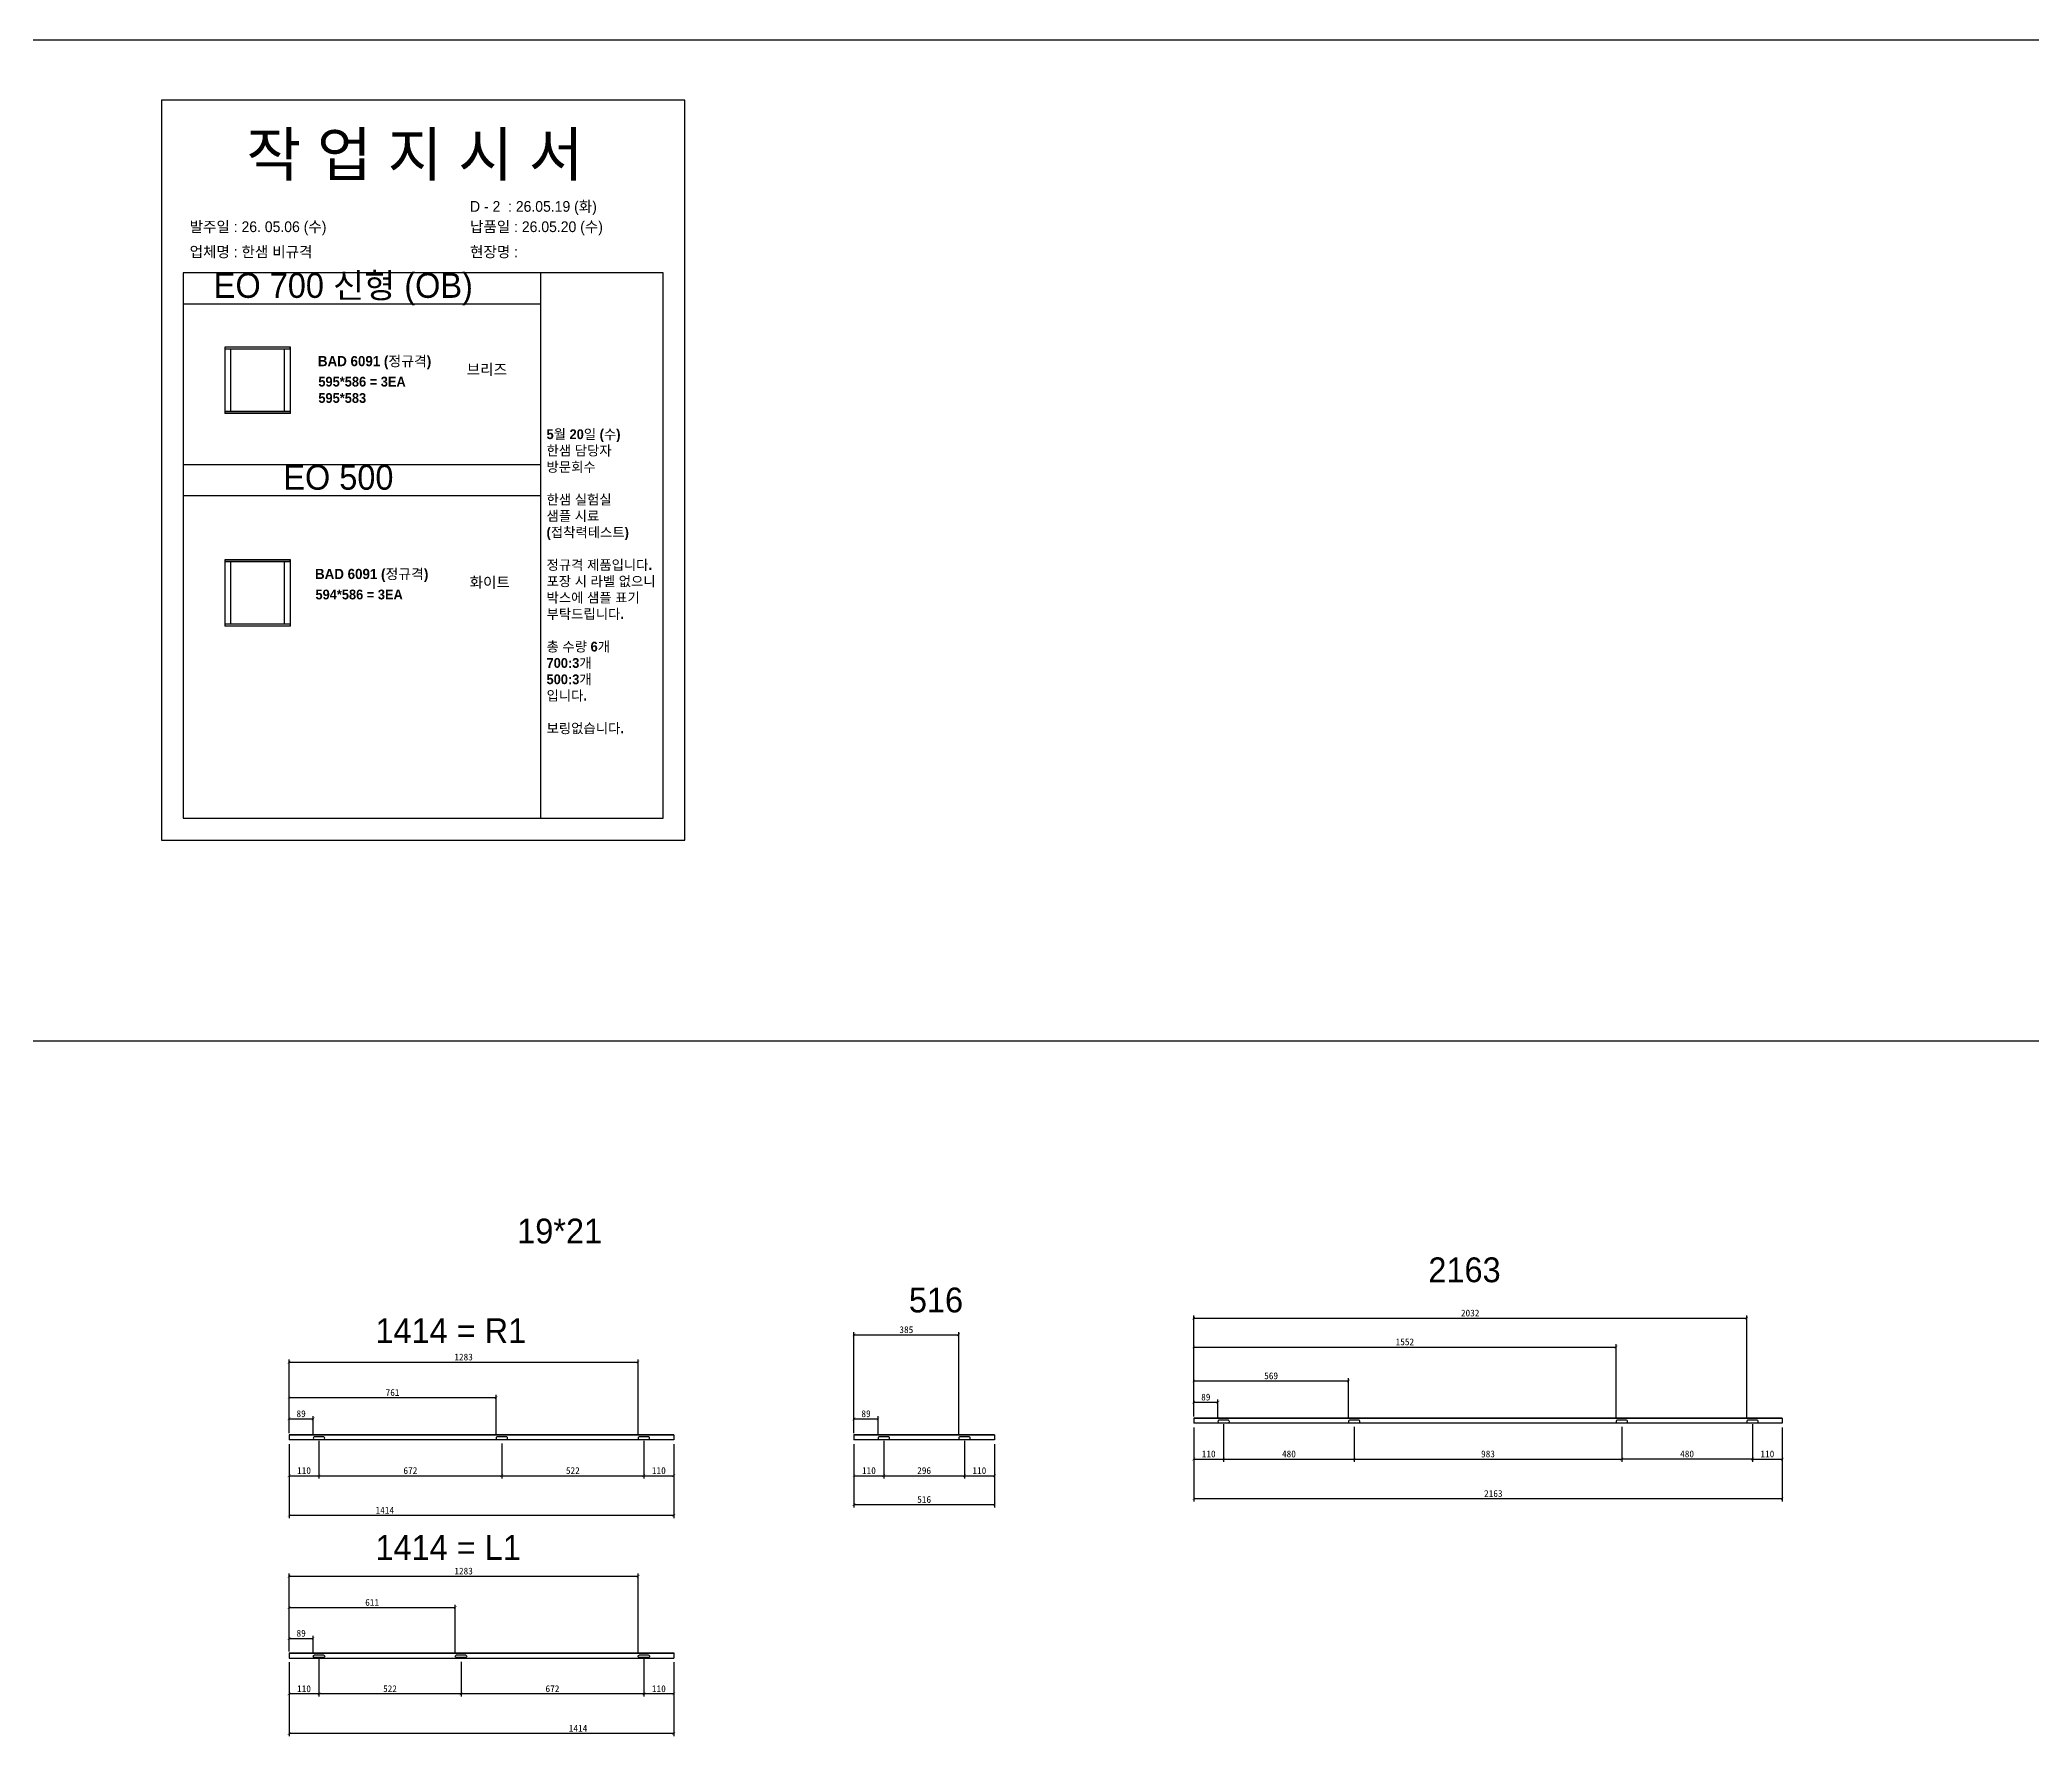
# Model space of a CAD drawing. Header units: millimetres. Extents: x -44117 to 256353, y -2095463 to 65325.
# Drawn here: x 115295 to 122615, y -923433 to -917198 of the extents above; entities that cross this region are included whole.
import ezdxf

# ---------------------------------------------------------------- set-up
doc = ezdxf.new("R2010")
doc.units = ezdxf.units.MM
doc.header["$LTSCALE"] = 10
doc.styles.add('MtX_Gulim', font='')
doc.styles.get('MtX_Gulim').set_extended_font_data('Gulim', bold=True)
doc.dimstyles.new('ISO-25', dxfattribs={"dimtxt": 2.5, "dimasz": 2.5, "dimexe": 1, "dimexo": 1, "dimtad": 1, "dimtxsty": 'Standard', "dimblk": 'ARCHTICK', "dimcen": 2.5, "dimadec": 0, "dimazin": 0, "dimtfac": 1, "dimtmove": 0, "dimatfit": 3, "dimfxl": 0, "dimarcsym": 0})

# ---------------------------------------------------------------- blocks, each defined once
blk = doc.blocks.new('_ArchTick')
at = {"color": 0, "linetype": 'ByBlock', "const_width": 0.15}
blk.add_lwpolyline([(-0.5, -0.5), (0.5, 0.5)], dxfattribs=at)
blk = doc.blocks.new('*D6097')
at = {"color": 0, "lineweight": -2}
for p, q in [((116210.2, -922359.4), (116210.2, -922631.5)), ((117624.2, -922359.4), (117624.2, -922631.5)), ((116210.2, -922621.5), (117624.2, -922621.5))]:
    blk.add_line(p, q, dxfattribs=at)
at = {"layer": 'Defpoints', "color": 0}
for p in [(116210.2, -922344.4), (117624.2, -922344.4), (117624.2, -922621.5)]:
    blk.add_point(p, dxfattribs=at)
at = {"color": 0, "lineweight": -2, "xscale": 10, "yscale": 10, "zscale": 10, "rotation": 180}
blk.add_blockref('_ArchTick', (116210.2, -922621.5), dxfattribs=at)
at = {"color": 0, "lineweight": -2, "xscale": 10, "yscale": 10, "zscale": 10}
blk.add_blockref('_ArchTick', (117624.2, -922621.5), dxfattribs=at)
at = {"color": 0, "insert": (116562.2, -922602.8), "char_height": 25, "attachment_point": 5}
blk.add_mtext('1414', dxfattribs=at)
blk = doc.blocks.new('*D6098')
at = {"color": 0, "lineweight": -2}
for p, q in [((116210.2, -922359.4), (116210.2, -922486)), ((116320.2, -922348), (116320.2, -922486)), ((116210.2, -922476), (116320.2, -922476))]:
    blk.add_line(p, q, dxfattribs=at)
at = {"layer": 'Defpoints', "color": 0}
for p in [(116210.2, -922344.4), (116320.2, -922333), (116320.2, -922476)]:
    blk.add_point(p, dxfattribs=at)
at = {"color": 0, "lineweight": -2, "xscale": 10, "yscale": 10, "zscale": 10, "rotation": 180}
blk.add_blockref('_ArchTick', (116210.2, -922476), dxfattribs=at)
at = {"color": 0, "lineweight": -2, "xscale": 10, "yscale": 10, "zscale": 10}
blk.add_blockref('_ArchTick', (116320.2, -922476), dxfattribs=at)
at = {"color": 0, "insert": (116265.2, -922457.2), "char_height": 25, "attachment_point": 5}
blk.add_mtext('110', dxfattribs=at)
blk = doc.blocks.new('*D6099')
at = {"color": 0, "lineweight": -2}
for p, q in [((117514.2, -922348), (117514.2, -922486)), ((117624.2, -922359.4), (117624.2, -922486)), ((117514.2, -922476), (117624.2, -922476))]:
    blk.add_line(p, q, dxfattribs=at)
at = {"layer": 'Defpoints', "color": 0}
for p in [(117514.2, -922333), (117624.2, -922344.4), (117624.2, -922476)]:
    blk.add_point(p, dxfattribs=at)
at = {"color": 0, "lineweight": -2, "xscale": 10, "yscale": 10, "zscale": 10, "rotation": 180}
blk.add_blockref('_ArchTick', (117514.2, -922476), dxfattribs=at)
at = {"color": 0, "lineweight": -2, "xscale": 10, "yscale": 10, "zscale": 10}
blk.add_blockref('_ArchTick', (117624.2, -922476), dxfattribs=at)
at = {"color": 0, "insert": (117569.2, -922457.2), "char_height": 25, "attachment_point": 5}
blk.add_mtext('110', dxfattribs=at)
blk = doc.blocks.new('*D6100')
at = {"color": 0, "lineweight": -2}
for p, q in [((116320.2, -922358), (116320.2, -922486)), ((116992.2, -922358), (116992.2, -922486)), ((116320.2, -922476), (116992.2, -922476))]:
    blk.add_line(p, q, dxfattribs=at)
at = {"layer": 'Defpoints', "color": 0}
for p in [(116320.2, -922343), (116992.2, -922343), (116992.2, -922476)]:
    blk.add_point(p, dxfattribs=at)
at = {"color": 0, "lineweight": -2, "xscale": 10, "yscale": 10, "zscale": 10, "rotation": 180}
blk.add_blockref('_ArchTick', (116320.2, -922476), dxfattribs=at)
at = {"color": 0, "lineweight": -2, "xscale": 10, "yscale": 10, "zscale": 10}
blk.add_blockref('_ArchTick', (116992.2, -922476), dxfattribs=at)
at = {"color": 0, "insert": (116656.2, -922457.2), "char_height": 25, "attachment_point": 5}
blk.add_mtext('672', dxfattribs=at)
blk = doc.blocks.new('*D6101')
at = {"color": 0, "lineweight": -2}
for p, q in [((116210.2, -922311.8), (116210.2, -922257.1)), ((116210.2, -922267.1), (116299.2, -922267.1)), ((116299.2, -922323), (116299.2, -922257.1))]:
    blk.add_line(p, q, dxfattribs=at)
at = {"layer": 'Defpoints', "color": 0}
for p in [(116299.2, -922267.1), (116210.2, -922326.8), (116299.2, -922338)]:
    blk.add_point(p, dxfattribs=at)
at = {"color": 0, "lineweight": -2, "xscale": 10, "yscale": 10, "zscale": 10, "rotation": 180}
blk.add_blockref('_ArchTick', (116210.2, -922267.1), dxfattribs=at)
at = {"color": 0, "lineweight": -2, "xscale": 10, "yscale": 10, "zscale": 10}
blk.add_blockref('_ArchTick', (116299.2, -922267.1), dxfattribs=at)
at = {"color": 0, "insert": (116254.7, -922248.3), "char_height": 25, "attachment_point": 5}
blk.add_mtext('89', dxfattribs=at)
blk = doc.blocks.new('*D6102')
at = {"color": 0, "lineweight": -2}
for p, q in [((116210.2, -922311.8), (116210.2, -922178.9)), ((116210.2, -922188.9), (116971.2, -922188.9)), ((116971.2, -922323), (116971.2, -922178.9))]:
    blk.add_line(p, q, dxfattribs=at)
at = {"layer": 'Defpoints', "color": 0}
for p in [(116971.2, -922188.9), (116210.2, -922326.8), (116971.2, -922338)]:
    blk.add_point(p, dxfattribs=at)
at = {"color": 0, "lineweight": -2, "xscale": 10, "yscale": 10, "zscale": 10, "rotation": 180}
blk.add_blockref('_ArchTick', (116210.2, -922188.9), dxfattribs=at)
at = {"color": 0, "lineweight": -2, "xscale": 10, "yscale": 10, "zscale": 10}
blk.add_blockref('_ArchTick', (116971.2, -922188.9), dxfattribs=at)
at = {"color": 0, "insert": (116590.7, -922170.1), "char_height": 25, "attachment_point": 5}
blk.add_mtext('761', dxfattribs=at)
blk = doc.blocks.new('*D6103')
at = {"color": 0, "lineweight": -2}
for p, q in [((116210.2, -922319.9), (116210.2, -922048.7)), ((116210.2, -922058.7), (117493.2, -922058.7)), ((117493.2, -922323), (117493.2, -922048.7))]:
    blk.add_line(p, q, dxfattribs=at)
at = {"layer": 'Defpoints', "color": 0}
for p in [(117493.2, -922058.7), (116210.2, -922334.9), (117493.2, -922338)]:
    blk.add_point(p, dxfattribs=at)
at = {"color": 0, "lineweight": -2, "xscale": 10, "yscale": 10, "zscale": 10, "rotation": 180}
blk.add_blockref('_ArchTick', (116210.2, -922058.7), dxfattribs=at)
at = {"color": 0, "lineweight": -2, "xscale": 10, "yscale": 10, "zscale": 10}
blk.add_blockref('_ArchTick', (117493.2, -922058.7), dxfattribs=at)
at = {"color": 0, "insert": (116851.7, -922039.9), "char_height": 25, "attachment_point": 5}
blk.add_mtext('1283', dxfattribs=at)
blk = doc.blocks.new('*D6104')
at = {"color": 0, "lineweight": -2}
for p, q in [((116992.2, -922358), (116992.2, -922486)), ((117514.2, -922358), (117514.2, -922486)), ((116992.2, -922476), (117514.2, -922476))]:
    blk.add_line(p, q, dxfattribs=at)
at = {"layer": 'Defpoints', "color": 0}
for p in [(116992.2, -922343), (117514.2, -922343), (117514.2, -922476)]:
    blk.add_point(p, dxfattribs=at)
at = {"color": 0, "lineweight": -2, "xscale": 10, "yscale": 10, "zscale": 10, "rotation": 180}
blk.add_blockref('_ArchTick', (116992.2, -922476), dxfattribs=at)
at = {"color": 0, "lineweight": -2, "xscale": 10, "yscale": 10, "zscale": 10}
blk.add_blockref('_ArchTick', (117514.2, -922476), dxfattribs=at)
at = {"color": 0, "insert": (117253.2, -922457.2), "char_height": 25, "attachment_point": 5}
blk.add_mtext('522', dxfattribs=at)
blk = doc.blocks.new('*D6105')
at = {"color": 0, "lineweight": -2}
for p, q in [((116210.2, -923161.1), (116210.2, -923433.3)), ((117624.2, -923161.1), (117624.2, -923433.3)), ((117624.2, -923423.3), (116210.2, -923423.3))]:
    blk.add_line(p, q, dxfattribs=at)
at = {"layer": 'Defpoints', "color": 0}
for p in [(116210.2, -923146.1), (117624.2, -923146.1), (116210.2, -923423.3)]:
    blk.add_point(p, dxfattribs=at)
at = {"color": 0, "lineweight": -2, "xscale": 10, "yscale": 10, "zscale": 10, "rotation": 180}
blk.add_blockref('_ArchTick', (116210.2, -923423.3), dxfattribs=at)
at = {"color": 0, "lineweight": -2, "xscale": 10, "yscale": 10, "zscale": 10}
blk.add_blockref('_ArchTick', (117624.2, -923423.3), dxfattribs=at)
at = {"color": 0, "insert": (117272.2, -923404.5), "char_height": 25, "attachment_point": 5}
blk.add_mtext('1414', dxfattribs=at)
blk = doc.blocks.new('*D6106')
at = {"color": 0, "lineweight": -2}
for p, q in [((117514.2, -923149.7), (117514.2, -923287.7)), ((117624.2, -923161.1), (117624.2, -923287.7)), ((117624.2, -923277.7), (117514.2, -923277.7))]:
    blk.add_line(p, q, dxfattribs=at)
at = {"layer": 'Defpoints', "color": 0}
for p in [(117514.2, -923134.7), (117624.2, -923146.1), (117514.2, -923277.7)]:
    blk.add_point(p, dxfattribs=at)
at = {"color": 0, "lineweight": -2, "xscale": 10, "yscale": 10, "zscale": 10, "rotation": 180}
blk.add_blockref('_ArchTick', (117514.2, -923277.7), dxfattribs=at)
at = {"color": 0, "lineweight": -2, "xscale": 10, "yscale": 10, "zscale": 10}
blk.add_blockref('_ArchTick', (117624.2, -923277.7), dxfattribs=at)
at = {"color": 0, "insert": (117569.2, -923259), "char_height": 25, "attachment_point": 5}
blk.add_mtext('110', dxfattribs=at)
blk = doc.blocks.new('*D6107')
at = {"color": 0, "lineweight": -2}
for p, q in [((116210.2, -923161.1), (116210.2, -923287.7)), ((116320.2, -923149.7), (116320.2, -923287.7)), ((116320.2, -923277.7), (116210.2, -923277.7))]:
    blk.add_line(p, q, dxfattribs=at)
at = {"layer": 'Defpoints', "color": 0}
for p in [(116210.2, -923146.1), (116320.2, -923134.7), (116210.2, -923277.7)]:
    blk.add_point(p, dxfattribs=at)
at = {"color": 0, "lineweight": -2, "xscale": 10, "yscale": 10, "zscale": 10, "rotation": 180}
blk.add_blockref('_ArchTick', (116210.2, -923277.7), dxfattribs=at)
at = {"color": 0, "lineweight": -2, "xscale": 10, "yscale": 10, "zscale": 10}
blk.add_blockref('_ArchTick', (116320.2, -923277.7), dxfattribs=at)
at = {"color": 0, "insert": (116265.2, -923259), "char_height": 25, "attachment_point": 5}
blk.add_mtext('110', dxfattribs=at)
blk = doc.blocks.new('*D6108')
at = {"color": 0, "lineweight": -2}
for p, q in [((116842.2, -923159.7), (116842.2, -923287.7)), ((117514.2, -923159.7), (117514.2, -923287.7)), ((117514.2, -923277.7), (116842.2, -923277.7))]:
    blk.add_line(p, q, dxfattribs=at)
at = {"layer": 'Defpoints', "color": 0}
for p in [(116842.2, -923144.7), (117514.2, -923144.7), (116842.2, -923277.7)]:
    blk.add_point(p, dxfattribs=at)
at = {"color": 0, "lineweight": -2, "xscale": 10, "yscale": 10, "zscale": 10, "rotation": 180}
blk.add_blockref('_ArchTick', (116842.2, -923277.7), dxfattribs=at)
at = {"color": 0, "lineweight": -2, "xscale": 10, "yscale": 10, "zscale": 10}
blk.add_blockref('_ArchTick', (117514.2, -923277.7), dxfattribs=at)
at = {"color": 0, "insert": (117178.2, -923259), "char_height": 25, "attachment_point": 5}
blk.add_mtext('672', dxfattribs=at)
blk = doc.blocks.new('*D6109')
at = {"color": 0, "lineweight": -2}
for p, q in [((116320.2, -923159.7), (116320.2, -923287.7)), ((116842.2, -923159.7), (116842.2, -923287.7)), ((116842.2, -923277.7), (116320.2, -923277.7))]:
    blk.add_line(p, q, dxfattribs=at)
at = {"layer": 'Defpoints', "color": 0}
for p in [(116320.2, -923144.7), (116842.2, -923144.7), (116320.2, -923277.7)]:
    blk.add_point(p, dxfattribs=at)
at = {"color": 0, "lineweight": -2, "xscale": 10, "yscale": 10, "zscale": 10, "rotation": 180}
blk.add_blockref('_ArchTick', (116320.2, -923277.7), dxfattribs=at)
at = {"color": 0, "lineweight": -2, "xscale": 10, "yscale": 10, "zscale": 10}
blk.add_blockref('_ArchTick', (116842.2, -923277.7), dxfattribs=at)
at = {"color": 0, "insert": (116581.2, -923259), "char_height": 25, "attachment_point": 5}
blk.add_mtext('522', dxfattribs=at)
blk = doc.blocks.new('*D6110')
at = {"color": 0, "lineweight": -2}
for p, q in [((116210.2, -923121.6), (116210.2, -923063.9)), ((116210.2, -923073.9), (116299.2, -923073.9)), ((116299.2, -923124.7), (116299.2, -923063.9))]:
    blk.add_line(p, q, dxfattribs=at)
at = {"layer": 'Defpoints', "color": 0}
for p in [(116299.2, -923073.9), (116210.2, -923136.6), (116299.2, -923139.7)]:
    blk.add_point(p, dxfattribs=at)
at = {"color": 0, "lineweight": -2, "xscale": 10, "yscale": 10, "zscale": 10, "rotation": 180}
blk.add_blockref('_ArchTick', (116210.2, -923073.9), dxfattribs=at)
at = {"color": 0, "lineweight": -2, "xscale": 10, "yscale": 10, "zscale": 10}
blk.add_blockref('_ArchTick', (116299.2, -923073.9), dxfattribs=at)
at = {"color": 0, "insert": (116254.7, -923055.1), "char_height": 25, "attachment_point": 5}
blk.add_mtext('89', dxfattribs=at)
blk = doc.blocks.new('*D6111')
at = {"color": 0, "lineweight": -2}
for p, q in [((116210.2, -923121.6), (116210.2, -922950.6)), ((116821.2, -923124.7), (116821.2, -922950.6)), ((116210.2, -922960.6), (116821.2, -922960.6))]:
    blk.add_line(p, q, dxfattribs=at)
at = {"layer": 'Defpoints', "color": 0}
for p in [(116821.2, -922960.6), (116210.2, -923136.6), (116821.2, -923139.7)]:
    blk.add_point(p, dxfattribs=at)
at = {"color": 0, "lineweight": -2, "xscale": 10, "yscale": 10, "zscale": 10, "rotation": 180}
blk.add_blockref('_ArchTick', (116210.2, -922960.6), dxfattribs=at)
at = {"color": 0, "lineweight": -2, "xscale": 10, "yscale": 10, "zscale": 10}
blk.add_blockref('_ArchTick', (116821.2, -922960.6), dxfattribs=at)
at = {"color": 0, "insert": (116515.7, -922941.8), "char_height": 25, "attachment_point": 5}
blk.add_mtext('611', dxfattribs=at)
blk = doc.blocks.new('*D6112')
at = {"color": 0, "lineweight": -2}
for p, q in [((116210.2, -923121.6), (116210.2, -922835.4)), ((116210.2, -922845.4), (117493.2, -922845.4)), ((117493.2, -923124.7), (117493.2, -922835.4))]:
    blk.add_line(p, q, dxfattribs=at)
at = {"layer": 'Defpoints', "color": 0}
for p in [(117493.2, -922845.4), (116210.2, -923136.6), (117493.2, -923139.7)]:
    blk.add_point(p, dxfattribs=at)
at = {"color": 0, "lineweight": -2, "xscale": 10, "yscale": 10, "zscale": 10, "rotation": 180}
blk.add_blockref('_ArchTick', (116210.2, -922845.4), dxfattribs=at)
at = {"color": 0, "lineweight": -2, "xscale": 10, "yscale": 10, "zscale": 10}
blk.add_blockref('_ArchTick', (117493.2, -922845.4), dxfattribs=at)
at = {"color": 0, "insert": (116851.7, -922826.6), "char_height": 25, "attachment_point": 5}
blk.add_mtext('1283', dxfattribs=at)
blk = doc.blocks.new('*D6113')
at = {"color": 0, "lineweight": -2}
for p, q in [((118286, -922359.4), (118286, -922486)), ((118396, -922348), (118396, -922486)), ((118286, -922476), (118396, -922476))]:
    blk.add_line(p, q, dxfattribs=at)
at = {"layer": 'Defpoints', "color": 0}
for p in [(118286, -922344.4), (118396, -922333), (118396, -922476)]:
    blk.add_point(p, dxfattribs=at)
at = {"color": 0, "lineweight": -2, "xscale": 10, "yscale": 10, "zscale": 10, "rotation": 180}
blk.add_blockref('_ArchTick', (118286, -922476), dxfattribs=at)
at = {"color": 0, "lineweight": -2, "xscale": 10, "yscale": 10, "zscale": 10}
blk.add_blockref('_ArchTick', (118396, -922476), dxfattribs=at)
at = {"color": 0, "insert": (118341, -922457.2), "char_height": 25, "attachment_point": 5}
blk.add_mtext('110', dxfattribs=at)
blk = doc.blocks.new('*D6114')
at = {"color": 0, "lineweight": -2}
for p, q in [((118692, -922348), (118692, -922486)), ((118802, -922359.4), (118802, -922486)), ((118692, -922476), (118802, -922476))]:
    blk.add_line(p, q, dxfattribs=at)
at = {"layer": 'Defpoints', "color": 0}
for p in [(118692, -922333), (118802, -922344.4), (118802, -922476)]:
    blk.add_point(p, dxfattribs=at)
at = {"color": 0, "lineweight": -2, "xscale": 10, "yscale": 10, "zscale": 10, "rotation": 180}
blk.add_blockref('_ArchTick', (118692, -922476), dxfattribs=at)
at = {"color": 0, "lineweight": -2, "xscale": 10, "yscale": 10, "zscale": 10}
blk.add_blockref('_ArchTick', (118802, -922476), dxfattribs=at)
at = {"color": 0, "insert": (118747, -922457.2), "char_height": 25, "attachment_point": 5}
blk.add_mtext('110', dxfattribs=at)
blk = doc.blocks.new('*D6115')
at = {"color": 0, "lineweight": -2}
for p, q in [((118286, -922311.8), (118286, -922257.1)), ((118286, -922267.1), (118375, -922267.1)), ((118375, -922323), (118375, -922257.1))]:
    blk.add_line(p, q, dxfattribs=at)
at = {"layer": 'Defpoints', "color": 0}
for p in [(118375, -922267.1), (118286, -922326.8), (118375, -922338)]:
    blk.add_point(p, dxfattribs=at)
at = {"color": 0, "lineweight": -2, "xscale": 10, "yscale": 10, "zscale": 10, "rotation": 180}
blk.add_blockref('_ArchTick', (118286, -922267.1), dxfattribs=at)
at = {"color": 0, "lineweight": -2, "xscale": 10, "yscale": 10, "zscale": 10}
blk.add_blockref('_ArchTick', (118375, -922267.1), dxfattribs=at)
at = {"color": 0, "insert": (118330.5, -922248.3), "char_height": 25, "attachment_point": 5}
blk.add_mtext('89', dxfattribs=at)
blk = doc.blocks.new('*D6116')
at = {"color": 0, "lineweight": -2}
for p, q in [((118286, -922319.9), (118286, -921948.1)), ((118286, -921958.1), (118671, -921958.1)), ((118671, -922323), (118671, -921948.1))]:
    blk.add_line(p, q, dxfattribs=at)
at = {"layer": 'Defpoints', "color": 0}
for p in [(118671, -921958.1), (118286, -922334.9), (118671, -922338)]:
    blk.add_point(p, dxfattribs=at)
at = {"color": 0, "lineweight": -2, "xscale": 10, "yscale": 10, "zscale": 10, "rotation": 180}
blk.add_blockref('_ArchTick', (118286, -921958.1), dxfattribs=at)
at = {"color": 0, "lineweight": -2, "xscale": 10, "yscale": 10, "zscale": 10}
blk.add_blockref('_ArchTick', (118671, -921958.1), dxfattribs=at)
at = {"color": 0, "insert": (118478.5, -921939.4), "char_height": 25, "attachment_point": 5}
blk.add_mtext('385', dxfattribs=at)
blk = doc.blocks.new('*D6117')
at = {"color": 0, "lineweight": -2}
for p, q in [((118286, -922359.4), (118286, -922592.2)), ((118802, -922359.4), (118802, -922592.2)), ((118286, -922582.2), (118802, -922582.2))]:
    blk.add_line(p, q, dxfattribs=at)
at = {"layer": 'Defpoints', "color": 0}
for p in [(118286, -922344.4), (118802, -922344.4), (118802, -922582.2)]:
    blk.add_point(p, dxfattribs=at)
at = {"color": 0, "lineweight": -2, "xscale": 10, "yscale": 10, "zscale": 10, "rotation": 180}
blk.add_blockref('_ArchTick', (118286, -922582.2), dxfattribs=at)
at = {"color": 0, "lineweight": -2, "xscale": 10, "yscale": 10, "zscale": 10}
blk.add_blockref('_ArchTick', (118802, -922582.2), dxfattribs=at)
at = {"color": 0, "insert": (118544, -922563.5), "char_height": 25, "attachment_point": 5}
blk.add_mtext('516', dxfattribs=at)
blk = doc.blocks.new('*D6118')
at = {"color": 0, "lineweight": -2}
for p, q in [((118396, -922358), (118396, -922486)), ((118692, -922358), (118692, -922486)), ((118396, -922476), (118692, -922476))]:
    blk.add_line(p, q, dxfattribs=at)
at = {"layer": 'Defpoints', "color": 0}
for p in [(118396, -922343), (118692, -922343), (118692, -922476)]:
    blk.add_point(p, dxfattribs=at)
at = {"color": 0, "lineweight": -2, "xscale": 10, "yscale": 10, "zscale": 10, "rotation": 180}
blk.add_blockref('_ArchTick', (118396, -922476), dxfattribs=at)
at = {"color": 0, "lineweight": -2, "xscale": 10, "yscale": 10, "zscale": 10}
blk.add_blockref('_ArchTick', (118692, -922476), dxfattribs=at)
at = {"color": 0, "insert": (118544, -922457.2), "char_height": 25, "attachment_point": 5}
blk.add_mtext('296', dxfattribs=at)
blk = doc.blocks.new('*D6119')
at = {"color": 0, "lineweight": -2}
for p, q in [((119534.5, -922298.2), (119534.5, -922570.3)), ((121697.5, -922298.2), (121697.5, -922570.3)), ((119534.5, -922560.3), (121697.5, -922560.3))]:
    blk.add_line(p, q, dxfattribs=at)
at = {"layer": 'Defpoints', "color": 0}
for p in [(119534.5, -922283.2), (121697.5, -922283.2), (121697.5, -922560.3)]:
    blk.add_point(p, dxfattribs=at)
at = {"color": 0, "lineweight": -2, "xscale": 10, "yscale": 10, "zscale": 10, "rotation": 180}
blk.add_blockref('_ArchTick', (119534.5, -922560.3), dxfattribs=at)
at = {"color": 0, "lineweight": -2, "xscale": 10, "yscale": 10, "zscale": 10}
blk.add_blockref('_ArchTick', (121697.5, -922560.3), dxfattribs=at)
at = {"color": 0, "insert": (120635.5, -922541.6), "char_height": 25, "attachment_point": 5}
blk.add_mtext('2163', dxfattribs=at)
blk = doc.blocks.new('*D6120')
at = {"color": 0, "lineweight": -2}
for p, q in [((119644.5, -922286.8), (119644.5, -922424.8)), ((119534.5, -922298.2), (119534.5, -922424.8)), ((119534.5, -922414.8), (119644.5, -922414.8))]:
    blk.add_line(p, q, dxfattribs=at)
at = {"layer": 'Defpoints', "color": 0}
for p in [(119534.5, -922283.2), (119644.5, -922271.8), (119644.5, -922414.8)]:
    blk.add_point(p, dxfattribs=at)
at = {"color": 0, "lineweight": -2, "xscale": 10, "yscale": 10, "zscale": 10, "rotation": 180}
blk.add_blockref('_ArchTick', (119534.5, -922414.8), dxfattribs=at)
at = {"color": 0, "lineweight": -2, "xscale": 10, "yscale": 10, "zscale": 10}
blk.add_blockref('_ArchTick', (119644.5, -922414.8), dxfattribs=at)
at = {"color": 0, "insert": (119589.5, -922396), "char_height": 25, "attachment_point": 5}
blk.add_mtext('110', dxfattribs=at)
blk = doc.blocks.new('*D6121')
at = {"color": 0, "lineweight": -2}
for p, q in [((121587.5, -922286.8), (121587.5, -922424.8)), ((121697.5, -922298.2), (121697.5, -922424.8)), ((121587.5, -922414.8), (121697.5, -922414.8))]:
    blk.add_line(p, q, dxfattribs=at)
at = {"layer": 'Defpoints', "color": 0}
for p in [(121587.5, -922271.8), (121697.5, -922283.2), (121697.5, -922414.8)]:
    blk.add_point(p, dxfattribs=at)
at = {"color": 0, "lineweight": -2, "xscale": 10, "yscale": 10, "zscale": 10, "rotation": 180}
blk.add_blockref('_ArchTick', (121587.5, -922414.8), dxfattribs=at)
at = {"color": 0, "lineweight": -2, "xscale": 10, "yscale": 10, "zscale": 10}
blk.add_blockref('_ArchTick', (121697.5, -922414.8), dxfattribs=at)
at = {"color": 0, "insert": (121642.5, -922396), "char_height": 25, "attachment_point": 5}
blk.add_mtext('110', dxfattribs=at)
blk = doc.blocks.new('*D6122')
at = {"color": 0, "lineweight": -2}
for p, q in [((119644.5, -922296.8), (119644.5, -922424.8)), ((120124.5, -922296.8), (120124.5, -922424.8)), ((119644.5, -922414.8), (120124.5, -922414.8))]:
    blk.add_line(p, q, dxfattribs=at)
at = {"layer": 'Defpoints', "color": 0}
for p in [(119644.5, -922281.8), (120124.5, -922281.8), (120124.5, -922414.8)]:
    blk.add_point(p, dxfattribs=at)
at = {"color": 0, "lineweight": -2, "xscale": 10, "yscale": 10, "zscale": 10, "rotation": 180}
blk.add_blockref('_ArchTick', (119644.5, -922414.8), dxfattribs=at)
at = {"color": 0, "lineweight": -2, "xscale": 10, "yscale": 10, "zscale": 10}
blk.add_blockref('_ArchTick', (120124.5, -922414.8), dxfattribs=at)
at = {"color": 0, "insert": (119884.5, -922396), "char_height": 25, "attachment_point": 5}
blk.add_mtext('480', dxfattribs=at)
blk = doc.blocks.new('*D6123')
at = {"color": 0, "lineweight": -2}
for p, q in [((121107.5, -922296.8), (121107.5, -922424.8)), ((121587.5, -922296.8), (121587.5, -922424.8)), ((121587.5, -922414.8), (121107.5, -922414.8))]:
    blk.add_line(p, q, dxfattribs=at)
at = {"layer": 'Defpoints', "color": 0}
for p in [(121107.5, -922281.8), (121587.5, -922281.8), (121107.5, -922414.8)]:
    blk.add_point(p, dxfattribs=at)
at = {"color": 0, "lineweight": -2, "xscale": 10, "yscale": 10, "zscale": 10, "rotation": 180}
blk.add_blockref('_ArchTick', (121107.5, -922414.8), dxfattribs=at)
at = {"color": 0, "lineweight": -2, "xscale": 10, "yscale": 10, "zscale": 10}
blk.add_blockref('_ArchTick', (121587.5, -922414.8), dxfattribs=at)
at = {"color": 0, "insert": (121347.5, -922396), "char_height": 25, "attachment_point": 5}
blk.add_mtext('480', dxfattribs=at)
blk = doc.blocks.new('*D6124')
at = {"color": 0, "lineweight": -2}
for p, q in [((119534.5, -922250.6), (119534.5, -922195.9)), ((119534.5, -922205.9), (119623.5, -922205.9)), ((119623.5, -922261.8), (119623.5, -922195.9))]:
    blk.add_line(p, q, dxfattribs=at)
at = {"layer": 'Defpoints', "color": 0}
for p in [(119623.5, -922205.9), (119534.5, -922265.6), (119623.5, -922276.8)]:
    blk.add_point(p, dxfattribs=at)
at = {"color": 0, "lineweight": -2, "xscale": 10, "yscale": 10, "zscale": 10, "rotation": 180}
blk.add_blockref('_ArchTick', (119534.5, -922205.9), dxfattribs=at)
at = {"color": 0, "lineweight": -2, "xscale": 10, "yscale": 10, "zscale": 10}
blk.add_blockref('_ArchTick', (119623.5, -922205.9), dxfattribs=at)
at = {"color": 0, "insert": (119579, -922187.1), "char_height": 25, "attachment_point": 5}
blk.add_mtext('89', dxfattribs=at)
blk = doc.blocks.new('*D6125')
at = {"color": 0, "lineweight": -2}
for p, q in [((119534.5, -922250.6), (119534.5, -922117.7)), ((119534.5, -922127.7), (120103.5, -922127.7)), ((120103.5, -922261.8), (120103.5, -922117.7))]:
    blk.add_line(p, q, dxfattribs=at)
at = {"layer": 'Defpoints', "color": 0}
for p in [(120103.5, -922127.7), (119534.5, -922265.6), (120103.5, -922276.8)]:
    blk.add_point(p, dxfattribs=at)
at = {"color": 0, "lineweight": -2, "xscale": 10, "yscale": 10, "zscale": 10, "rotation": 180}
blk.add_blockref('_ArchTick', (119534.5, -922127.7), dxfattribs=at)
at = {"color": 0, "lineweight": -2, "xscale": 10, "yscale": 10, "zscale": 10}
blk.add_blockref('_ArchTick', (120103.5, -922127.7), dxfattribs=at)
at = {"color": 0, "insert": (119819, -922108.9), "char_height": 25, "attachment_point": 5}
blk.add_mtext('569', dxfattribs=at)
blk = doc.blocks.new('*D6126')
at = {"color": 0, "lineweight": -2}
for p, q in [((119534.5, -922258.7), (119534.5, -921992.9)), ((121086.5, -922261.8), (121086.5, -921992.9)), ((119534.5, -922002.9), (121086.5, -922002.9))]:
    blk.add_line(p, q, dxfattribs=at)
at = {"layer": 'Defpoints', "color": 0}
for p in [(121086.5, -922002.9), (119534.5, -922273.7), (121086.5, -922276.8)]:
    blk.add_point(p, dxfattribs=at)
at = {"color": 0, "lineweight": -2, "xscale": 10, "yscale": 10, "zscale": 10, "rotation": 180}
blk.add_blockref('_ArchTick', (119534.5, -922002.9), dxfattribs=at)
at = {"color": 0, "lineweight": -2, "xscale": 10, "yscale": 10, "zscale": 10}
blk.add_blockref('_ArchTick', (121086.5, -922002.9), dxfattribs=at)
at = {"color": 0, "insert": (120310.5, -921984.1), "char_height": 25, "attachment_point": 5}
blk.add_mtext('1552', dxfattribs=at)
blk = doc.blocks.new('*D6127')
at = {"color": 0, "lineweight": -2}
for p, q in [((119534.5, -922258.7), (119534.5, -921886.9)), ((119534.5, -921896.9), (121566.5, -921896.9)), ((121566.5, -922261.8), (121566.5, -921886.9))]:
    blk.add_line(p, q, dxfattribs=at)
at = {"layer": 'Defpoints', "color": 0}
for p in [(121566.5, -921896.9), (119534.5, -922273.7), (121566.5, -922276.8)]:
    blk.add_point(p, dxfattribs=at)
at = {"color": 0, "lineweight": -2, "xscale": 10, "yscale": 10, "zscale": 10, "rotation": 180}
blk.add_blockref('_ArchTick', (119534.5, -921896.9), dxfattribs=at)
at = {"color": 0, "lineweight": -2, "xscale": 10, "yscale": 10, "zscale": 10}
blk.add_blockref('_ArchTick', (121566.5, -921896.9), dxfattribs=at)
at = {"color": 0, "insert": (120550.5, -921878.2), "char_height": 25, "attachment_point": 5}
blk.add_mtext('2032', dxfattribs=at)
blk = doc.blocks.new('*D6128')
at = {"color": 0, "lineweight": -2}
for p, q in [((120124.5, -922296.8), (120124.5, -922424.8)), ((121107.5, -922296.8), (121107.5, -922424.8)), ((120124.5, -922414.8), (121107.5, -922414.8))]:
    blk.add_line(p, q, dxfattribs=at)
at = {"layer": 'Defpoints', "color": 0}
for p in [(120124.5, -922281.8), (121107.5, -922281.8), (121107.5, -922414.8)]:
    blk.add_point(p, dxfattribs=at)
at = {"color": 0, "lineweight": -2, "xscale": 10, "yscale": 10, "zscale": 10, "rotation": 180}
blk.add_blockref('_ArchTick', (120124.5, -922414.8), dxfattribs=at)
at = {"color": 0, "lineweight": -2, "xscale": 10, "yscale": 10, "zscale": 10}
blk.add_blockref('_ArchTick', (121107.5, -922414.8), dxfattribs=at)
at = {"color": 0, "insert": (120616, -922396), "char_height": 25, "attachment_point": 5}
blk.add_mtext('983', dxfattribs=at)

msp = doc.modelspace()

# ---------------------------------------------------------------- linework, layer by layer
at = {"color": 1}
for p, q in [((104260.77588, -917198.31523), (196529.92274, -917198.31523)), ((104260.77588, -917198.31523), (196529.92274, -917198.31523)), ((104260.77588, -917198.31523), (196529.92274, -917198.31523)), ((104260.77588, -917198.31523), (196529.92274, -917198.31523)), ((104260.77588, -917198.31523), (196529.92274, -917198.31523)), ((104260.77588, -917198.31523), (196529.92274, -917198.31523)), ((104260.77588, -917198.31523), (196529.92274, -917198.31523)), ((104260.77588, -917198.31523), (196529.92274, -917198.31523)), ((104260.77588, -917198.31523), (196529.92274, -917198.31523)), ((104260.77588, -917198.31523), (196529.92274, -917198.31523)), ((106472.62401, -917198.31523), (198741.77087, -917198.31523)), ((106472.62401, -917198.31523), (198741.77087, -917198.31523)), ((106472.62401, -917198.31523), (198741.77087, -917198.31523)), ((106472.62401, -917198.31523), (198741.77087, -917198.31523)), ((106472.62401, -917198.31523), (198741.77087, -917198.31523)), ((106472.62401, -917198.31523), (198741.77087, -917198.31523)), ((106472.62401, -917198.31523), (198741.77087, -917198.31523)), ((106472.62401, -917198.31523), (198741.77087, -917198.31523)), ((106472.62401, -917198.31523), (198741.77087, -917198.31523)), ((106472.62401, -917198.31523), (198741.77087, -917198.31523)), ((104260.77588, -920878.01809), (196529.92274, -920878.01809)), ((104260.77588, -920878.01809), (196529.92274, -920878.01809)), ((104260.77588, -920878.01809), (196529.92274, -920878.01809)), ((104260.77588, -920878.01809), (196529.92274, -920878.01809)), ((104260.77588, -920878.01809), (196529.92274, -920878.01809)), ((104260.77588, -920878.01809), (196529.92274, -920878.01809)), ((104260.77588, -920878.01809), (196529.92274, -920878.01809)), ((104260.77588, -920878.01809), (196529.92274, -920878.01809)), ((104260.77588, -920878.01809), (196529.92274, -920878.01809)), ((104260.77588, -920878.01809), (196529.92274, -920878.01809)), ((106472.62401, -920878.01809), (198741.77087, -920878.01809)), ((106472.62401, -920878.01809), (198741.77087, -920878.01809)), ((106472.62401, -920878.01809), (198741.77087, -920878.01809)), ((106472.62401, -920878.01809), (198741.77087, -920878.01809)), ((106472.62401, -920878.01809), (198741.77087, -920878.01809)), ((106472.62401, -920878.01809), (198741.77087, -920878.01809)), ((106472.62401, -920878.01809), (198741.77087, -920878.01809)), ((106472.62401, -920878.01809), (198741.77087, -920878.01809)), ((106472.62401, -920878.01809), (198741.77087, -920878.01809)), ((106472.62401, -920878.01809), (198741.77087, -920878.01809))]:
    msp.add_line(p, q, dxfattribs=at)
for p, q in [((117584.60011, -918055.17965), (115821.67651, -918055.17965)), ((117133.71244, -918055.17965), (117133.71244, -920059.45239)), ((117133.71244, -918169.6552), (115821.67651, -918169.6552)), ((115974.10051, -918327.80168), (115974.10051, -918571.19349)), ((116215.53825, -918328.23532), (115974.10051, -918328.23532)), ((116215.53825, -918334.78807), (115974.10051, -918334.78807)), ((116215.29734, -918327.56077), (115974.34142, -918327.56077)), ((115995.5415, -918334.30625), (115995.5415, -918564.20711)), ((116193.85636, -918564.20711), (116193.85636, -918334.78807)), ((116214.3337, -918334.78807), (116214.3337, -918327.56077)), ((116215.53825, -918571.19349), (116215.53825, -918327.80168)), ((116215.53825, -918564.20711), (115974.10051, -918564.20711)), ((116215.53825, -918570.75986), (115974.10051, -918570.75986)), ((116215.29734, -918571.43441), (115974.34142, -918571.43441)), ((115975.30506, -918571.43441), (115975.30506, -918564.20711)), ((116214.3337, -918564.20711), (116214.3337, -918571.43441)), ((117133.71244, -918760.35356), (115821.67651, -918760.35356)), ((117133.71244, -918874.82912), (115821.67651, -918874.82912)), ((115974.10051, -919110.14557), (115974.10051, -919353.53738)), ((116215.53825, -919110.57921), (115974.10051, -919110.57921)), ((116215.53825, -919117.13196), (115974.10051, -919117.13196)), ((116215.29734, -919109.90466), (115974.34142, -919109.90466)), ((115995.5415, -919116.65014), (115995.5415, -919346.551)), ((116193.85636, -919346.551), (116193.85636, -919117.13196)), ((116214.3337, -919117.13196), (116214.3337, -919109.90466)), ((116215.53825, -919353.53738), (116215.53825, -919110.14557)), ((116215.53825, -919346.551), (115974.10051, -919346.551)), ((116215.53825, -919353.10375), (115974.10051, -919353.10375)), ((116215.29734, -919353.7783), (115974.34142, -919353.7783)), ((115975.30506, -919353.7783), (115975.30506, -919346.551)), ((116214.3337, -919346.551), (116214.3337, -919353.7783)), ((119534.47573, -922264.19209), (119534.47573, -922283.19209)), ((121697.48052, -922264.19209), (121697.48052, -922283.19209)), ((116210.18096, -922325.38563), (116210.18096, -922344.38563)), ((117624.18575, -922325.38563), (117624.18575, -922344.38563)), ((118285.98287, -922325.38563), (118285.98287, -922344.38563)), ((118801.98766, -922325.38563), (118801.98766, -922344.38563)), ((116210.18096, -923127.1397), (116210.18096, -923146.1397)), ((117624.18575, -923127.1397), (117624.18575, -923146.1397))]:
    msp.add_line(p, q)
at = {"linetype": 'Continuous'}
for p, q in [((121697.48052, -922264.19209), (119534.47573, -922264.19209)), ((121697.48052, -922265.59209), (119534.47573, -922265.59209)), ((121697.48052, -922283.19209), (119534.47573, -922283.19209)), ((117624.18575, -922325.38563), (116210.18096, -922325.38563)), ((117624.18575, -922326.78563), (116210.18096, -922326.78563)), ((117624.18575, -922344.38563), (116210.18096, -922344.38563)), ((118801.98766, -922325.38563), (118285.98287, -922325.38563)), ((118801.98766, -922326.78563), (118285.98287, -922326.78563)), ((118801.98766, -922344.38563), (118285.98287, -922344.38563)), ((116210.18096, -923127.1397), (117624.18575, -923127.1397)), ((116210.18096, -923128.5397), (117624.18575, -923128.5397)), ((116210.18096, -923146.1397), (117624.18575, -923146.1397))]:
    msp.add_line(p, q, dxfattribs=at)
msp.add_lwpolyline([(115741.54362, -920139.58528), (117664.73301, -920139.58528), (117664.73301, -917419.646), (115741.54362, -917419.646)], close=True)
msp.add_lwpolyline([(115821.67651, -918055.17965), (115821.67651, -920059.45239), (117584.60011, -920059.45239), (117584.60011, -918055.17965)])
at = {"color": 2, "linetype": 'Continuous'}
for points in [[(119623.47593, -922276.79209), (119623.47593, -922276.79209, 0.4142135624), (119628.47593, -922281.79209), (119660.47593, -922281.79209, 0.4142135624), (119665.47593, -922276.79209), (119665.47593, -922276.79209, 0.4142135624), (119660.47593, -922271.79209), (119628.47593, -922271.79209, 0.4142135624)], [(120103.47593, -922276.79209), (120103.47593, -922276.79209, 0.4142135624), (120108.47593, -922281.79209), (120140.47593, -922281.79209, 0.4142135624), (120145.47593, -922276.79209), (120145.47593, -922276.79209, 0.4142135624), (120140.47593, -922271.79209), (120108.47593, -922271.79209, 0.4142135624)], [(121086.47593, -922276.79209), (121086.47593, -922276.79209, 0.4142135624), (121091.47593, -922281.79209), (121123.47593, -922281.79209, 0.4142135624), (121128.47593, -922276.79209), (121128.47593, -922276.79209, 0.4142135624), (121123.47593, -922271.79209), (121091.47593, -922271.79209, 0.4142135624)], [(121566.47593, -922276.79209), (121566.47593, -922276.79209, 0.4142135624), (121571.47593, -922281.79209), (121603.47593, -922281.79209, 0.4142135624), (121608.47593, -922276.79209), (121608.47593, -922276.79209, 0.4142135624), (121603.47593, -922271.79209), (121571.47593, -922271.79209, 0.4142135624)], [(116299.18116, -922337.98563), (116299.18116, -922337.98563, 0.4142135624), (116304.18116, -922342.98563), (116336.18116, -922342.98563, 0.4142135624), (116341.18116, -922337.98563), (116341.18116, -922337.98563, 0.4142135624), (116336.18116, -922332.98563), (116304.18116, -922332.98563, 0.4142135624)], [(116971.18116, -922337.98563), (116971.18116, -922337.98563, 0.4142135624), (116976.18116, -922342.98563), (117008.18116, -922342.98563, 0.4142135624), (117013.18116, -922337.98563), (117013.18116, -922337.98563, 0.4142135624), (117008.18116, -922332.98563), (116976.18116, -922332.98563, 0.4142135624)], [(117493.18116, -922337.98563), (117493.18116, -922337.98563, 0.4142135624), (117498.18116, -922342.98563), (117530.18116, -922342.98563, 0.4142135624), (117535.18116, -922337.98563), (117535.18116, -922337.98563, 0.4142135624), (117530.18116, -922332.98563), (117498.18116, -922332.98563, 0.4142135624)], [(118374.98307, -922337.98563), (118374.98307, -922337.98563, 0.4142135624), (118379.98307, -922342.98563), (118411.98307, -922342.98563, 0.4142135624), (118416.98307, -922337.98563), (118416.98307, -922337.98563, 0.4142135624), (118411.98307, -922332.98563), (118379.98307, -922332.98563, 0.4142135624)], [(118670.98307, -922337.98563), (118670.98307, -922337.98563, 0.4142135624), (118675.98307, -922342.98563), (118707.98307, -922342.98563, 0.4142135624), (118712.98307, -922337.98563), (118712.98307, -922337.98563, 0.4142135624), (118707.98307, -922332.98563), (118675.98307, -922332.98563, 0.4142135624)], [(116341.18555, -923139.7397), (116341.18555, -923139.7397, -0.4142135624), (116336.18555, -923144.7397), (116304.18555, -923144.7397, -0.4142135624), (116299.18555, -923139.7397), (116299.18555, -923139.7397, -0.4142135624), (116304.18555, -923134.7397), (116336.18555, -923134.7397, -0.4142135624)], [(116863.18555, -923139.7397), (116863.18555, -923139.7397, -0.4142135624), (116858.18555, -923144.7397), (116826.18555, -923144.7397, -0.4142135624), (116821.18555, -923139.7397), (116821.18555, -923139.7397, -0.4142135624), (116826.18555, -923134.7397), (116858.18555, -923134.7397, -0.4142135624)], [(117535.18555, -923139.7397), (117535.18555, -923139.7397, -0.4142135624), (117530.18555, -923144.7397), (117498.18555, -923144.7397, -0.4142135624), (117493.18555, -923139.7397), (117493.18555, -923139.7397, -0.4142135624), (117498.18555, -923134.7397), (117530.18555, -923134.7397, -0.4142135624)]]:
    msp.add_lwpolyline(points, format="xyb", close=True, dxfattribs=at)
for centre, start, end in [((116215.29734, -918327.80168), 0, 90), ((115974.34142, -918571.1935), 180, 270), ((116215.29734, -918571.1935), 270, 0), ((116215.29734, -919110.14557), 0, 90), ((115974.34142, -919353.53739), 180, 270), ((116215.29734, -919353.53739), 270, 0)]:
    msp.add_arc(centre, 0.24091, start, end)

# ---------------------------------------------------------------- texts
at = {"linetype": 'Continuous', "style": 'MtX_Gulim'}
for s, height, p in [('BAD 6091 (정규격)', 37.4984941, (116316.30944, -918397.9163)), ('브리즈', 39.271262, (116863.15185, -918429.65644)), ('BAD 6091 (정규격)', 37.4984941, (116305.6653, -919180.26019)), ('화이트', 39.271262, (116873.79598, -919212.00033))]:
    msp.add_text(s, height=height, dxfattribs=at).set_placement(p)
at = {"attachment_point": 1}
for s, width, gutter_width, heights, insert, char_height in [('{\\fGulim|b0|i0|c129|p50;작 업 지 시 서}', 3786.0728481, 14.30944, [-178.40505], (116053.8405, -917538.88662), 160.2657825), ('\\pt11;{\\fGulim|b0|i0|c129|p50;발주일 : 26. 05.06 (수)}', 3786.0728481, 14.30944, [39.49878], (115844.99761, -917865.63034), 39.2651167), ('{\\fGulim|b0|i0|c129|p50;납품일 : 26.05.20 (수)}', 3786.0728481, 14.30944, [40.16974], (116875.25244, -917865.63034), 39.2651167), ('{\\fGulim|b0|i0|c129|p50;업체명 : 한샘 비규격}', 3786.0728481, 14.30944, [41.34032], (115844.99761, -917957.96195), 39.2651167), ('{\\fGulim|b0|i0|c129|p50;현장명 :}', 3786.0728481, 14.30944, [45.21037], (116875.25244, -917957.96195), 39.2651167), ('{\\fGulim|b0|i0|c129|p50;EO 700 신형 (OB)}', 2155.3243433, 8.14604, [-114.80382], (115933.76493, -918055.46741), 91.2356303), ('{\\f굴림|b1|i0|c129|p50;595*586 = 3EA\\P\\C1;595*583}', 10891.9816234, 140.08053, [665.58091], (116317.97258, -918436.6912), 36.0207087), ('{\\f굴림|b1|i0|c129|p50;5월 20일 (수)\\P한샘 담당자\\P방문회수\\P\\P한샘 실험실\\P샘플 시료\\P(접착력테스트)\\P\\P정규격 제품입니다.\\P포장 시 라벨 없으니\\P박스에 샘플 표기\\P부탁드립니다.\\P\\P총 수량 6개\\P700:3개\\P500:3개\\P입니다.\\P\\P보링없습니다.}', 10891.9816234, 140.08053, [1220.00692], (117156.46054, -918629.99252), 36.0207087), ('{\\fGulim|b0|i0|c129|p50;EO 500}', 2155.3243433, 8.14604, [-93.54386], (116189.22416, -918760.64132), 91.2356303), ('{\\f굴림|b1|i0|c129|p50;594*586 = 3EA}', 10891.9816234, 140.08053, [665.58091], (116307.32845, -919219.03508), 36.0207087), ('{\\fGulim|b0|i0|c129|p50;19*21}', 2155.3243433, 8.14604, [-93.78683], (117048.63923, -921530.95953), 91.2356303), ('{\\fGulim|b0|i0|c129|p50;2163}', 2155.3243433, 8.14604, [-93.78683], (120396.88888, -921673.53947), 91.2356303), ('{\\fGulim|b0|i0|c129|p50;516}', 2155.3243433, 8.14604, [75.46007], (118488.01716, -921784.46048), 91.2356303), ('{\\fGulim|b0|i0|c129|p50;1414 = R1}', 2155.3243433, 8.14604, [-93.90831], (116527.51674, -921897.38246), 91.2356303), ('{\\fGulim|b0|i0|c129|p50;1414 = L1}', 2155.3243433, 8.14604, [-93.78683], (116527.51674, -922694.12633), 91.2356303)]:
    msp.add_mtext_dynamic_manual_height_columns(s, width=width, gutter_width=gutter_width, heights=heights, dxfattribs=dict(at, insert=insert, char_height=char_height))
at = {"color": 1, "insert": (116875.25244, -917790.95505), "char_height": 39.2651167, "attachment_point": 1}
msp.add_mtext_dynamic_manual_height_columns('{\\fGulim|b0|i0|c129|p50;D - 2  : 26.05.19 (화)}', width=3786.0728481, gutter_width=14.30944, heights=[40.16974], dxfattribs=at)

# ---------------------------------------------------------------- dimensions: what is measured, and where the dimension line sits
for base, p1, p2, picture, middle in [((118670.98307, -921958.12424), (118285.98287, -922334.88563), (118670.98307, -922337.98563), '*D6116', (118478.48297, -921939.37424)), ((121566.47593, -921896.9307), (119534.47573, -922273.69209), (121566.47593, -922276.79209), '*D6127', (120550.47583, -921878.1807)), ((121086.47593, -922002.86614), (119534.47573, -922273.69209), (121086.47593, -922276.79209), '*D6126', (120310.47583, -921984.11614)), ((120103.47593, -922127.66321), (119534.47573, -922265.59209), (120103.47593, -922276.79209), '*D6125', (119818.97583, -922108.91321)), ((116971.18116, -922188.85675), (116210.18096, -922326.78563), (116971.18116, -922337.98563), '*D6102', (116590.68106, -922170.10675)), ((119623.47593, -922205.85938), (119534.47573, -922265.59209), (119623.47593, -922276.79209), '*D6124', (119578.97583, -922187.10938)), ((116299.18116, -922267.05292), (116210.18096, -922326.78563), (116299.18116, -922337.98563), '*D6101', (116254.68106, -922248.30292)), ((118374.98307, -922267.05292), (118285.98287, -922326.78563), (118374.98307, -922337.98563), '*D6115', (118330.48297, -922248.30292)), ((119644.47593, -922414.78168), (119534.47573, -922283.19209), (119644.47593, -922271.79209), '*D6120', (119589.47583, -922396.03168)), ((120124.47593, -922414.78168), (119644.47593, -922281.79209), (120124.47593, -922281.79209), '*D6122', (119884.47593, -922396.03168)), ((121107.47593, -922414.78168), (120124.47593, -922281.79209), (121107.47593, -922281.79209), '*D6128', (120615.97593, -922396.03168)), ((121107.47593, -922414.78168), (121587.47593, -922281.79209), (121107.47593, -922281.79209), '*D6123', (121347.47593, -922396.03168)), ((121697.48052, -922414.78168), (121587.47593, -922271.79209), (121697.48052, -922283.19209), '*D6121', (121642.47822, -922396.03168)), ((116320.18116, -922475.97522), (116210.18096, -922344.38563), (116320.18116, -922332.98563), '*D6098', (116265.18106, -922457.22522)), ((116992.18116, -922475.97522), (116320.18116, -922342.98563), (116992.18116, -922342.98563), '*D6100', (116656.18116, -922457.22522)), ((117514.18116, -922475.97522), (116992.18116, -922342.98563), (117514.18116, -922342.98563), '*D6104', (117253.18116, -922457.22522)), ((117624.18575, -922475.97522), (117514.18116, -922332.98563), (117624.18575, -922344.38563), '*D6099', (117569.18345, -922457.22522)), ((118395.98307, -922475.97522), (118285.98287, -922344.38563), (118395.98307, -922332.98563), '*D6113', (118340.98297, -922457.22522)), ((118691.98307, -922475.97522), (118395.98307, -922342.98563), (118691.98307, -922342.98563), '*D6118', (118543.98307, -922457.22522)), ((118801.98766, -922475.97522), (118691.98307, -922332.98563), (118801.98766, -922344.38563), '*D6114', (118746.98536, -922457.22522)), ((117493.18556, -922845.35664), (116210.18096, -923136.6397), (117493.18556, -923139.72767), '*D6112', (116851.68326, -922826.60664)), ((116821.18555, -922960.55032), (116210.18096, -923136.6397), (116821.18555, -923139.7397), '*D6111', (116515.68325, -922941.80032)), ((116299.18555, -923073.8762), (116210.18096, -923136.6397), (116299.18555, -923139.7397), '*D6110', (116254.68325, -923055.1262))]:
    dim = msp.add_linear_dim(base=base, p1=p1, p2=p2, dimstyle='ISO-25', override={"dimscale": 10, "dimasz": 1, "dimexo": 1.5})
    dim.commit()
    dim.dimension.update_dxf_attribs({"geometry": picture, "text_midpoint": middle})
for base, p1, p2, picture, middle in [((117493.18116, -922058.67008), (116210.18096, -922334.88563), (117493.18116, -922337.98563), '*D6103', (116851.68106, -922058.67008)), ((121697.48052, -922560.3151), (119534.47573, -922283.19209), (121697.48052, -922283.19209), '*D6119', (120635.47812, -922560.3151)), ((117624.18575, -922621.50865), (116210.18096, -922344.38563), (117624.18575, -922344.38563), '*D6097', (116562.18335, -922621.50865)), ((118801.98766, -922582.24337), (118285.98287, -922344.38563), (118801.98766, -922344.38563), '*D6117', (118543.98526, -922582.24337))]:
    dim = msp.add_linear_dim(base=base, p1=p1, p2=p2, dimstyle='ISO-25', override={"dimscale": 10, "dimasz": 1, "dimexo": 1.5})
    dim.commit()
    dim.dimension.update_dxf_attribs({"geometry": picture, "text_midpoint": middle, "dimtype": 160})
for base, p1, p2, picture, middle in [((116210.18096, -923277.72929), (116320.18555, -923134.7397), (116210.18096, -923146.1397), '*D6107', (116265.18325, -923258.97929)), ((116320.18555, -923277.72929), (116842.18555, -923144.7397), (116320.18555, -923144.7397), '*D6109', (116581.18555, -923258.97929)), ((116842.18555, -923277.72929), (117514.18555, -923144.7397), (116842.18555, -923144.7397), '*D6108', (117178.18555, -923258.97929)), ((117514.18555, -923277.72929), (117624.18575, -923146.1397), (117514.18555, -923134.7397), '*D6106', (117569.18565, -923258.97929))]:
    dim = msp.add_linear_dim(base=base, p1=p1, p2=p2, angle=180, dimstyle='ISO-25', override={"dimscale": 10, "dimasz": 1, "dimexo": 1.5})
    dim.commit()
    dim.dimension.update_dxf_attribs({"geometry": picture, "text_midpoint": middle})
dim = msp.add_linear_dim(base=(116210.18096, -923423.26271), p1=(117624.18575, -923146.1397), p2=(116210.18096, -923146.1397), angle=180, dimstyle='ISO-25', override={"dimscale": 10, "dimasz": 1, "dimexo": 1.5})
dim.commit()
dim.dimension.update_dxf_attribs({"geometry": '*D6105', "text_midpoint": (117272.18335, -923423.26271), "dimtype": 160})

doc.saveas('drawing.dxf')
